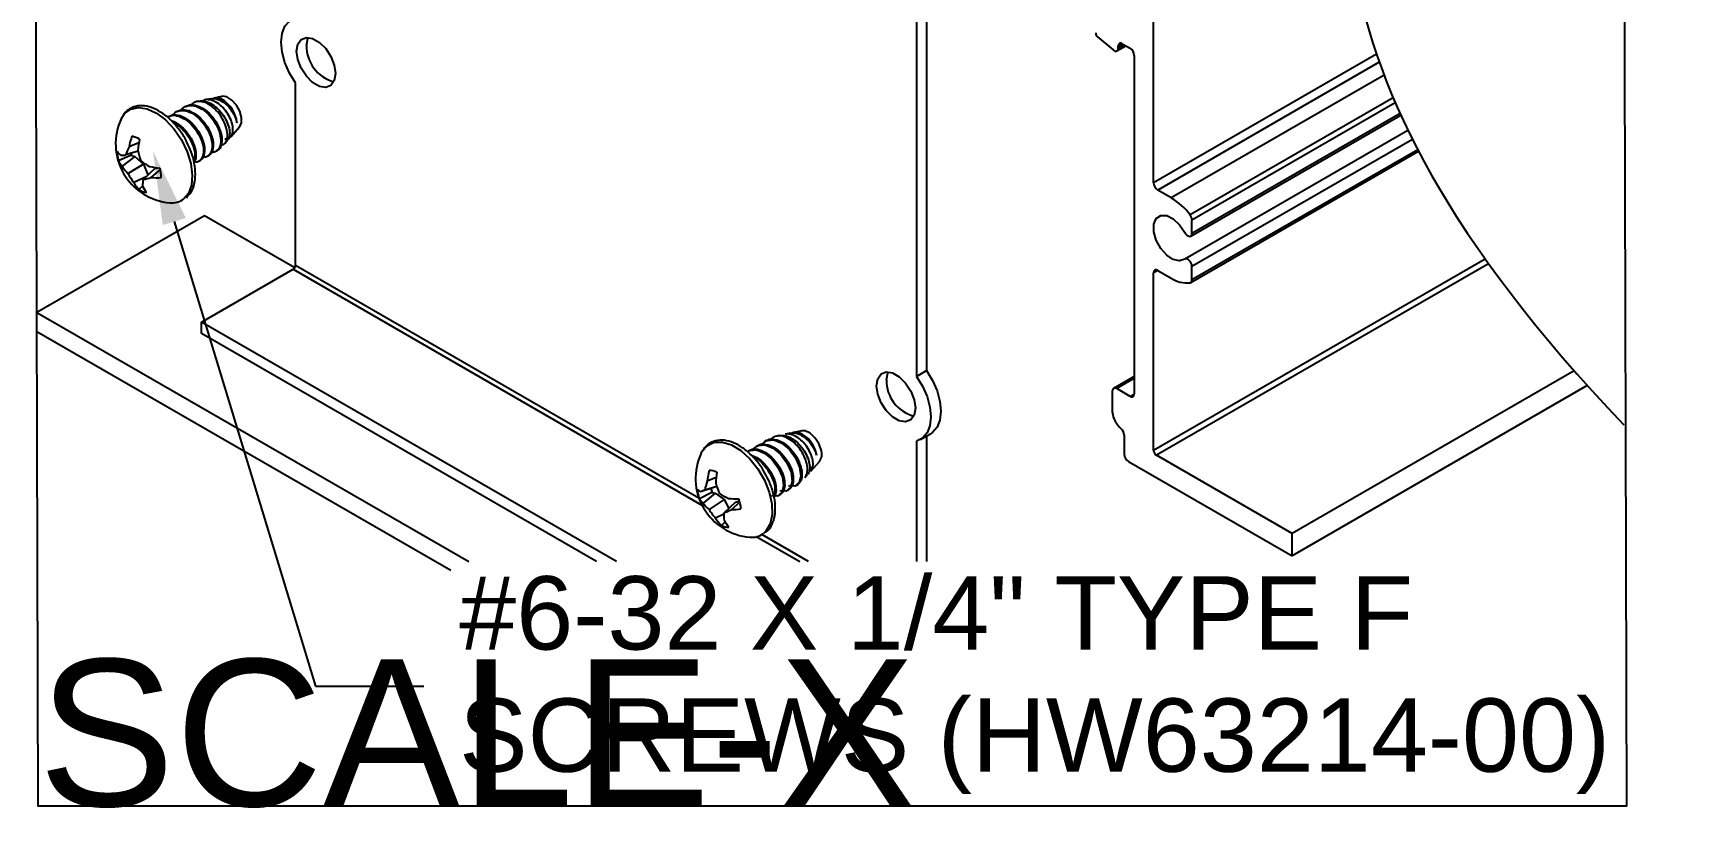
# Model space of a CAD drawing. Extents: x 0 to 4.21, y -5.05 to 0.02.
# Drawn here: x 0 to 4.21, y -5.053 to -3.071 of the extents above; entities that cross this region are included whole.
import ezdxf
from ezdxf import colors
from ezdxf.entities.mleader import LeaderData, LeaderLine
from ezdxf.math import Vec2, Vec3

# ---------------------------------------------------------------- set-up
doc = ezdxf.new("R2010")
doc.units = 0
doc.header["$LTSCALE"] = 0.5
doc.header["$MEASUREMENT"] = 0
for name, color, linetype in [('Dimension', 10, 'CONTINUOUS'), ('End Cap', 92, 'CONTINUOUS'), ('FAB DWG', 221, 'CONTINUOUS'), ('Hardware', 242, 'CONTINUOUS'), ('Housing', 150, 'CONTINUOUS')]:
    doc.layers.add(name, color=color, linetype=linetype)
doc.layers.add('Text-Unprinted', color=131, linetype='CONTINUOUS', plot=False)
doc.styles.add('LSAD_Standard', font='arial.ttf')

msp = doc.modelspace()

# ---------------------------------------------------------------- linework, layer by layer
at = {"layer": 'Dimension', "transparency": 16777216}
msp.add_open_spline([(2.3219, 0.0092), (3.6173, -0.5248), (3.502, -2.0327), (3.1689, -3.1314), (4.0635, -4.0731)], degree=3, knots=[0, 0, 0, 0, 1, 1.936571, 1.936571, 1.936571, 1.936571], dxfattribs=at)
at = {"layer": 'End Cap', "transparency": 16777216}
for p, q in [((2.2825, -2.0983), (2.2825, -3.9342)), ((2.2571, -2.1114), (2.2571, -3.9489)), ((0.6702, -3.6653), (0.6702, -3.1985)), ((0.4383, -3.538), (0.0098, -3.7853)), ((0.6686, -3.6709), (0.4383, -3.538)), ((0.4305, -3.8102), (0.6646, -3.6751)), ((0.6646, -3.6751), (1.7087, -4.2779)), ((1.7012, -4.2605), (0.6702, -3.6653)), ((0.0098, -3.8342), (0.0098, -3.7853)), ((0.0098, -3.7853), (1.1129, -4.4221)), ((1.4905, -4.4221), (0.4305, -3.8102)), ((0.4305, -3.8396), (0.4305, -3.8102)), ((0.0098, -3.8342), (1.067, -4.4445)), ((1.4396, -4.4221), (0.4305, -3.8396)), ((2.2571, -3.9489), (2.2825, -3.9342)), ((2.2571, -4.1146), (2.2571, -4.4221)), ((2.2673, -4.1104), (2.2927, -4.0957)), ((2.2825, -4.1016), (2.2825, -4.4221)), ((1.8489, -4.3588), (1.9586, -4.4221)), ((1.9813, -4.4221), (1.8619, -4.3532))]:
    msp.add_line(p, q, dxfattribs=at)
at = {"layer": 'End Cap', "transparency": 16777216, "flags": 128}
for points in [[(0.6702, -3.1985), (0.655, -3.1734), (0.6435, -3.1467), (0.6364, -3.12), (0.6339, -3.0947), (0.6364, -3.0723), (0.6435, -3.0538), (0.655, -3.0404), (0.6702, -3.0328)], [(0.6735, -3.1176), (0.6765, -3.0998), (0.6851, -3.0875), (0.6983, -3.0824), (0.7144, -3.0849), (0.7316, -3.0948), (0.7478, -3.1109), (0.7609, -3.1313), (0.7695, -3.1535), (0.7725, -3.1747), (0.7695, -3.1926), (0.7609, -3.2048), (0.7478, -3.2099), (0.7316, -3.2074), (0.7144, -3.1975), (0.6983, -3.1814), (0.6851, -3.161), (0.6765, -3.1389), (0.6735, -3.1176)], [(0.699, -3.1029), (0.702, -3.0851), (0.7032, -3.0823)], [(2.1548, -3.9727), (2.1578, -3.9549), (2.1664, -3.9426), (2.1795, -3.9375), (2.1957, -3.94), (2.2129, -3.9499), (2.229, -3.966), (2.2422, -3.9864), (2.2508, -4.0086), (2.2538, -4.0298), (2.2508, -4.0477), (2.2422, -4.0599), (2.229, -4.065), (2.2129, -4.0625), (2.1957, -4.0526), (2.1795, -4.0365), (2.1664, -4.0161), (2.1578, -3.994), (2.1548, -3.9727)], [(2.1802, -3.958), (2.1832, -3.9402), (2.1844, -3.9374)], [(2.2571, -3.9489), (2.2723, -3.9741), (2.2838, -4.0007), (2.2909, -4.0274), (2.2934, -4.0527), (2.2909, -4.0752), (2.2838, -4.0936), (2.2723, -4.107), (2.2571, -4.1146)], [(2.2825, -3.9342), (2.2977, -3.9594), (2.3092, -3.986), (2.3164, -4.0127), (2.3188, -4.038), (2.3164, -4.0605), (2.3092, -4.0789), (2.2977, -4.0923), (2.2927, -4.0957)]]:
    msp.add_lwpolyline(points, dxfattribs=at)
at = {"layer": 'End Cap', "transparency": 16777216}
for centre, radius, start, end in [((0.7925, -3.1049), 0.0936, 178.7675, 255.0314), ((0.6579, -3.6647), 0.0123, 302.6055, 357.3945), ((2.2738, -3.96), 0.0936, 178.7675, 255.0314)]:
    msp.add_arc(centre, radius, start, end, dxfattribs=at)
at = {"layer": 'Hardware', "transparency": 16777216}
for p, q in [((0.4538, -3.2389), (0.44, -3.2418)), ((0.4824, -3.2329), (0.462, -3.2372)), ((0.3687, -3.271), (0.366, -3.2726)), ((0.3908, -3.2583), (0.3881, -3.2599)), ((0.424, -3.2451), (0.418, -3.2464)), ((0.3466, -3.2838), (0.3439, -3.2854)), ((0.5053, -3.3361), (0.5276, -3.3112)), ((0.2707, -3.3516), (0.2456, -3.3615)), ((0.4903, -3.3528), (0.4967, -3.3456)), ((0.2511, -3.3833), (0.2183, -3.3977)), ((0.2598, -3.3867), (0.2278, -3.4115)), ((0.2686, -3.3726), (0.2366, -3.3825)), ((0.2824, -3.4059), (0.2428, -3.4305)), ((0.2511, -3.3833), (0.2598, -3.3867)), ((0.2598, -3.3867), (0.2824, -3.4059)), ((0.2824, -3.4059), (0.2938, -3.4339)), ((0.4239, -3.3985), (0.4267, -3.3969)), ((0.446, -3.3858), (0.4488, -3.3842)), ((0.4681, -3.373), (0.4734, -3.37)), ((0.289, -3.4385), (0.2574, -3.4534)), ((0.3114, -3.4173), (0.2814, -3.4456)), ((0.3253, -3.4198), (0.3014, -3.4404)), ((0.3114, -3.4173), (0.3222, -3.4159)), ((0.2798, -3.4622), (0.2703, -3.4712)), ((1.8725, -4.1131), (1.8698, -4.1147)), ((1.9058, -4.1001), (1.8997, -4.1014)), ((1.9358, -4.0938), (1.9217, -4.0968)), ((1.9637, -4.088), (1.9437, -4.0922)), ((1.8284, -4.1386), (1.8256, -4.1402)), ((1.8505, -4.1259), (1.8477, -4.1275)), ((1.9868, -4.191), (2.0089, -4.1663)), ((1.7451, -4.2076), (1.7225, -4.217)), ((1.9717, -4.2077), (1.9784, -4.2003)), ((1.7343, -4.2458), (1.7024, -4.2621)), ((1.7395, -4.233), (1.705, -4.244)), ((1.7428, -4.2478), (1.7115, -4.2731)), ((1.7467, -4.2301), (1.716, -4.2399)), ((1.7343, -4.2458), (1.7428, -4.2478)), ((1.7468, -4.2304), (1.7395, -4.233)), ((1.7428, -4.2478), (1.7659, -4.264)), ((1.9277, -4.2406), (1.9305, -4.239)), ((1.9498, -4.2278), (1.9546, -4.2251)), ((1.7659, -4.264), (1.7271, -4.2895)), ((1.7941, -4.2707), (1.7645, -4.2984)), ((1.7659, -4.264), (1.7771, -4.2865)), ((1.8054, -4.2702), (1.783, -4.29)), ((1.7941, -4.2707), (1.8045, -4.267)), ((1.9056, -4.2534), (1.9084, -4.2518)), ((1.7644, -4.3013), (1.7436, -4.3118)), ((1.7679, -4.3204), (1.7587, -4.3301))]:
    msp.add_line(p, q, dxfattribs=at)
at = {"layer": 'Hardware', "transparency": 16777216, "flags": 128}
for points in [[(0.5329, -3.2871), (0.5284, -3.2708), (0.5198, -3.2551), (0.5083, -3.2423), (0.4956, -3.2344), (0.4837, -3.2327), (0.4824, -3.2329)], [(0.2256, -3.2899), (0.2342, -3.2767), (0.2498, -3.2652), (0.2694, -3.2611), (0.2917, -3.2646), (0.3153, -3.2756), (0.3387, -3.2933), (0.3605, -3.3167), (0.3793, -3.3443), (0.3938, -3.3743), (0.4033, -3.4048), (0.407, -3.434), (0.4049, -3.46), (0.3969, -3.4812), (0.3856, -3.4947)], [(0.5276, -3.3112), (0.5324, -3.3015), (0.5329, -3.2871)], [(1.7069, -4.145), (1.7093, -4.1403), (1.7226, -4.1253), (1.7403, -4.1173), (1.7614, -4.117), (1.7845, -4.1242), (1.8082, -4.1386), (1.831, -4.1593), (1.8514, -4.185), (1.8683, -4.214), (1.8804, -4.2445), (1.8871, -4.2746), (1.888, -4.3024), (1.8829, -4.3263), (1.8722, -4.3445), (1.8657, -4.3506)], [(1.8383, -4.1362), (1.852, -4.1254), (1.8701, -4.1242), (1.8903, -4.1323), (1.9103, -4.1488), (1.9259, -4.1701), (1.9363, -4.1941), (1.9394, -4.2164), (1.9351, -4.233), (1.9242, -4.2422), (1.9088, -4.2418), (1.9088, -4.2418)], [(1.8604, -4.1235), (1.8741, -4.1127), (1.8922, -4.1114), (1.9124, -4.1195), (1.9324, -4.136), (1.948, -4.1573), (1.9583, -4.1813), (1.9615, -4.2036), (1.9572, -4.2202), (1.9463, -4.2294), (1.9309, -4.2291), (1.9309, -4.2291)], [(2.0132, -4.137), (2.0073, -4.1206), (1.9975, -4.1056), (1.9854, -4.0942), (1.9728, -4.0883), (1.9637, -4.088)], [(1.8262, -4.1411), (1.8299, -4.1382), (1.848, -4.137), (1.8682, -4.145), (1.8882, -4.1616), (1.9038, -4.1829), (1.9142, -4.2068), (1.9173, -4.2291), (1.913, -4.2457), (1.9021, -4.2549), (1.8867, -4.2546), (1.8867, -4.2546)]]:
    msp.add_lwpolyline(points, dxfattribs=at)
at = {"layer": 'Hardware', "transparency": 16777216}
for centre, radius, start, end in [((0.4421, -3.3088), 0.0794, 5.8913, 60.7742), ((0.3622, -3.3545), 0.151, 154.7008, 265.2938), ((0.3812, -3.4316), 0.1527, 152.679, 161.2227), ((0.4265, -3.3966), 0.1843, 160.4746, 169.0462), ((0.2418, -3.3918), 0.0579, 58.1508, 79.0536), ((0.5327, -3.3967), 0.2659, 168.2746, 174.3279), ((0.252, -3.3496), 0.0439, 212.8046, 230.4782), ((0.3079, -3.3738), 0.0927, 179.7067, 194.9638), ((0.2675, -3.3742), 0.0545, 205.5267, 223.1686), ((0.2192, -3.2284), 0.1551, 271.8309, 276.47), ((0.3319, -3.3652), 0.0828, 189.1063, 192.6176), ((0.484, -3.3289), 0.2198, 190.869, 198.1928), ((0.4094, -3.2157), 0.2261, 233.5871, 240.4153), ((0.3313, -3.3448), 0.1232, 212.8092, 224.1035), ((0.3784, -3.3603), 0.1527, 207.3799, 217.559), ((0.3773, -3.4621), 0.0973, 170.2394, 180.0597), ((0.2385, -3.2409), 0.2092, 281.8252, 287.4947), ((0.3612, -3.0699), 0.3482, 259.5053, 263.9369), ((0.3156, -3.2334), 0.2075, 266.0792, 273.3077), ((0.2348, -3.4401), 0.0927, 359.7067, 14.9638), ((0.3398, -3.4071), 0.0945, 209.3252, 222.7108), ((0.3009, -3.422), 0.0579, 238.1508, 259.0536), ((0.3599, -3.4257), 0.0879, 204.5598, 217.2306), ((0.3554, -3.4574), 0.0479, 263.2622, 309.0268), ((1.9263, -4.1624), 0.0762, 9.3962, 65.8787), ((1.8434, -4.2096), 0.151, 154.7008, 265.2938), ((1.9839, -4.1476), 0.0312, 323.2281, 19.9777), ((1.9015, -4.235), 0.1799, 165.3364, 174.2544), ((1.7264, -4.2361), 0.0467, 64.6064, 88.7727), ((1.9919, -4.226), 0.2476, 172.5763, 179.1286), ((1.7204, -4.2178), 0.0304, 218.8533, 239.5416), ((1.803, -4.2264), 0.1068, 185.6133, 199.4921), ((1.9545, -4.9023), 0.704, 109.7998, 110.7554), ((1.8642, -4.2694), 0.1511, 159.7244, 168.7667), ((1.8199, -4.2189), 0.0897, 190.6804, 197.4759), ((1.9515, -4.1667), 0.2144, 195.0024, 202.5129), ((1.8712, -4.0528), 0.2286, 238.9967, 245.5368), ((1.7373, -4.2424), 0.0401, 209.4298, 229.9522), ((1.7979, -4.2068), 0.1089, 217.4568, 229.4038), ((1.8637, -4.2053), 0.1605, 211.6372, 221.5465), ((1.6472, -4.0152), 0.3065, 292.5004, 296.3013), ((1.8067, -3.8363), 0.4257, 265.9379, 269.484), ((1.7706, -4.0607), 0.2296, 273.0855, 279.4804), ((1.7022, -4.2976), 0.1068, 5.6133, 19.4921), ((1.8356, -4.2509), 0.1103, 213.4735, 225.8343), ((1.7788, -4.2879), 0.0467, 244.6064, 268.7727), ((1.8723, -4.3017), 0.1079, 178.2217, 188.1245), ((1.8598, -4.2644), 0.1079, 209.1337, 220.5386), ((1.8362, -4.311), 0.0494, 263.9454, 306.6242)]:
    msp.add_arc(centre, radius, start, end, dxfattribs=at)
for points, knots in [([(0.4904, -3.3407), (0.4911, -3.341), (0.4958, -3.3424), (0.5026, -3.3394), (0.5093, -3.3316), (0.5117, -3.3186), (0.5094, -3.3027), (0.5027, -3.2853), (0.4921, -3.2685), (0.4784, -3.2545), (0.4633, -3.2445), (0.4485, -3.2406), (0.4377, -3.241), (0.4336, -3.2445), (0.4327, -3.2453)], [0, 0, 0, 0, 0.017622, 0.110996, 0.204465, 0.297796, 0.392924, 0.488341, 0.583652, 0.680489, 0.777851, 0.87514, 0.973684, 1, 1, 1, 1]), ([(0.4539, -3.2391), (0.4542, -3.239), (0.4582, -3.2371), (0.4684, -3.2388), (0.4829, -3.2448), (0.4971, -3.256), (0.5089, -3.2703), (0.5174, -3.2862), (0.5198, -3.2959), (0.521, -3.3007)], [0, 0, 0, 0, 0.011354, 0.180875, 0.350341, 0.515787, 0.68047, 0.845124, 1, 1, 1, 1]), ([(0.4606, -3.239), (0.4615, -3.2384), (0.4664, -3.2356), (0.474, -3.2372), (0.48, -3.2393), (0.4808, -3.2396)], [0, 0, 0, 0, 0.181051, 0.886445, 1, 1, 1, 1]), ([(0.4808, -3.2396), (0.4763, -3.238), (0.4695, -3.2356), (0.464, -3.2373), (0.4622, -3.2379)], [0, 0, 0, 0, 0.674984, 1, 1, 1, 1]), ([(0.393, -3.35), (0.3924, -3.3487), (0.3876, -3.3378), (0.3746, -3.3187), (0.3546, -3.2949), (0.332, -3.2758), (0.3084, -3.2625), (0.2848, -3.2561), (0.2624, -3.2571), (0.2436, -3.2661), (0.2305, -3.279), (0.2261, -3.2902), (0.2243, -3.2947)], [0, 0, 0, 0, 0.0153875, 0.1302183, 0.2452411, 0.3607291, 0.4770202, 0.5941447, 0.7099803, 0.8210972, 0.9283325, 1, 1, 1, 1]), ([(0.3445, -3.2865), (0.3475, -3.2847), (0.3553, -3.2797), (0.3728, -3.2825), (0.3935, -3.2935), (0.4127, -3.3123), (0.4273, -3.3358), (0.4356, -3.36), (0.4363, -3.3814), (0.4292, -3.396), (0.4202, -3.4023), (0.4131, -3.4005), (0.4118, -3.4002)], [0, 0, 0, 0, 0.0680973, 0.1803474, 0.2925975, 0.4078109, 0.5184432, 0.6326518, 0.7468603, 0.8574926, 0.972706, 1, 1, 1, 1]), ([(0.3473, -3.285), (0.3502, -3.2831), (0.358, -3.2781), (0.3756, -3.2809), (0.3963, -3.2919), (0.4155, -3.3107), (0.43, -3.3342), (0.4384, -3.3586), (0.4388, -3.3794), (0.434, -3.3928), (0.4279, -3.3951), (0.426, -3.3958)], [0, 0, 0, 0, 0.075278, 0.199365, 0.323452, 0.450815, 0.573113, 0.699365, 0.825617, 0.947915, 1, 1, 1, 1]), ([(0.3582, -3.2805), (0.3589, -3.2793), (0.3625, -3.2724), (0.3754, -3.2679), (0.3947, -3.2694), (0.4157, -3.2808), (0.4348, -3.2995), (0.4494, -3.3231), (0.4577, -3.3473), (0.4584, -3.3687), (0.4513, -3.3832), (0.4423, -3.3896), (0.4352, -3.3878), (0.4339, -3.3874)], [0, 0, 0, 0, 0.022421, 0.129984, 0.234779, 0.339575, 0.447137, 0.550423, 0.657047, 0.763671, 0.866956, 0.974519, 1, 1, 1, 1]), ([(0.3694, -3.2722), (0.3723, -3.2703), (0.3801, -3.2654), (0.3977, -3.2681), (0.4183, -3.2791), (0.4376, -3.298), (0.4521, -3.3214), (0.4605, -3.3458), (0.4609, -3.3666), (0.4561, -3.38), (0.45, -3.3823), (0.4481, -3.383)], [0, 0, 0, 0, 0.075278, 0.199365, 0.323452, 0.450815, 0.573113, 0.699365, 0.825617, 0.947915, 1, 1, 1, 1]), ([(0.3803, -3.2677), (0.381, -3.2665), (0.3846, -3.2596), (0.3975, -3.2551), (0.4168, -3.2566), (0.4377, -3.2681), (0.4569, -3.2868), (0.4715, -3.3103), (0.4797, -3.3345), (0.4805, -3.3559), (0.4734, -3.3704), (0.4644, -3.3768), (0.4573, -3.375), (0.456, -3.3747)], [0, 0, 0, 0, 0.022421, 0.129984, 0.234779, 0.339575, 0.447137, 0.550423, 0.657047, 0.763671, 0.866956, 0.974519, 1, 1, 1, 1]), ([(0.3915, -3.2594), (0.3944, -3.2576), (0.4022, -3.2526), (0.4198, -3.2554), (0.4404, -3.2664), (0.4597, -3.2852), (0.4742, -3.3087), (0.4826, -3.333), (0.483, -3.3538), (0.4782, -3.3673), (0.4721, -3.3696), (0.4702, -3.3702)], [0, 0, 0, 0, 0.075278, 0.199365, 0.323452, 0.450815, 0.573113, 0.699365, 0.825617, 0.947915, 1, 1, 1, 1]), ([(0.4799, -3.3578), (0.4823, -3.3574), (0.4885, -3.3564), (0.4947, -3.3475), (0.4977, -3.3331), (0.4952, -3.315), (0.4877, -3.2954), (0.4759, -3.2765), (0.4607, -3.2607), (0.4439, -3.2496), (0.4273, -3.2449), (0.4129, -3.2463), (0.4066, -3.2524), (0.4037, -3.2551)], [0, 0, 0, 0, 0.058406, 0.151973, 0.245428, 0.340479, 0.435781, 0.530997, 0.627571, 0.724607, 0.821583, 0.919679, 1, 1, 1, 1]), ([(0.4242, -3.2458), (0.4254, -3.2454), (0.4311, -3.2431), (0.444, -3.246), (0.4609, -3.2544), (0.4769, -3.2685), (0.49, -3.286), (0.4989, -3.305), (0.503, -3.3228), (0.5023, -3.3373), (0.4982, -3.3428), (0.4964, -3.3454)], [0, 0, 0, 0, 0.033343, 0.160136, 0.286867, 0.410427, 0.534126, 0.657772, 0.778466, 0.899071, 1, 1, 1, 1]), ([(0.3533, -3.2949), (0.3533, -3.2949), (0.3598, -3.2955), (0.3744, -3.3054), (0.3933, -3.3232), (0.408, -3.3471), (0.416, -3.371), (0.4174, -3.3903), (0.4133, -3.3975), (0.4118, -3.4002)], [0, 0, 0, 0, 0.002391, 0.179449, 0.361181, 0.535687, 0.715835, 0.895982, 1, 1, 1, 1]), ([(0.3585, -3.3007), (0.3627, -3.3027), (0.3739, -3.3079), (0.3906, -3.3252), (0.4053, -3.3486), (0.4132, -3.3725), (0.4148, -3.3904), (0.4114, -3.3967), (0.4106, -3.3983)], [0, 0, 0, 0, 0.123504, 0.328084, 0.52453, 0.727326, 0.930122, 1, 1, 1, 1]), ([(0.3918, -3.492), (0.3963, -3.4873), (0.4054, -3.4777), (0.413, -3.4568), (0.4158, -3.4322), (0.413, -3.4043), (0.4055, -3.3761), (0.397, -3.3583), (0.393, -3.35)], [0, 0, 0, 0, 0.15846, 0.323836, 0.495496, 0.671267, 0.847607, 1, 1, 1, 1]), ([(1.8662, -4.1906), (1.8655, -4.1894), (1.8599, -4.1788), (1.8456, -4.161), (1.8244, -4.1394), (1.8011, -4.1232), (1.7773, -4.1134), (1.7541, -4.1107), (1.7334, -4.1161), (1.7183, -4.1263), (1.7126, -4.1362), (1.7105, -4.1399)], [0, 0, 0, 0, 0.01722, 0.14726, 0.277658, 0.408792, 0.540944, 0.673205, 0.801884, 0.924749, 1, 1, 1, 1]), ([(1.851, -4.1268), (1.8522, -4.1257), (1.8578, -4.1208), (1.8728, -4.1215), (1.8933, -4.1293), (1.9135, -4.146), (1.9297, -4.1684), (1.9403, -4.1928), (1.9433, -4.2152), (1.9397, -4.232), (1.9328, -4.2362), (1.9299, -4.2381)], [0, 0, 0, 0, 0.034409, 0.158496, 0.282583, 0.409946, 0.532244, 0.658496, 0.784748, 0.907047, 1, 1, 1, 1]), ([(1.8731, -4.114), (1.8743, -4.113), (1.8799, -4.1081), (1.8949, -4.1087), (1.9154, -4.1165), (1.9356, -4.1333), (1.9518, -4.1556), (1.9624, -4.1801), (1.9654, -4.2025), (1.9618, -4.2192), (1.9549, -4.2235), (1.952, -4.2253)], [0, 0, 0, 0, 0.034409, 0.158496, 0.282583, 0.409946, 0.532244, 0.658496, 0.784748, 0.907047, 1, 1, 1, 1]), ([(1.9717, -4.2077), (1.9738, -4.2043), (1.9782, -4.1976), (1.9788, -4.1812), (1.9745, -4.1625), (1.9652, -4.1429), (1.952, -4.125), (1.9361, -4.1108), (1.919, -4.102), (1.9031, -4.1), (1.8912, -4.103), (1.8869, -4.1087), (1.8855, -4.1105)], [0, 0, 0, 0, 0.101277, 0.204699, 0.309889, 0.415356, 0.520729, 0.627604, 0.73499, 0.842309, 0.950869, 1, 1, 1, 1]), ([(1.9059, -4.1005), (1.9103, -4.1), (1.9198, -4.0989), (1.9364, -4.1055), (1.9529, -4.1176), (1.9672, -4.134), (1.9777, -4.1527), (1.9838, -4.1712), (1.9844, -4.1871), (1.982, -4.1972), (1.9786, -4.1995), (1.978, -4.1999)], [0, 0, 0, 0, 0.113076, 0.240193, 0.364129, 0.488205, 0.612228, 0.733288, 0.854261, 0.97519, 1, 1, 1, 1]), ([(1.9867, -4.1909), (1.9886, -4.188), (1.9924, -4.1821), (1.9929, -4.1676), (1.9889, -4.151), (1.9806, -4.1336), (1.9688, -4.1177), (1.9544, -4.105), (1.9393, -4.0976), (1.9279, -4.095), (1.9229, -4.097), (1.9219, -4.0974)], [0, 0, 0, 0, 0.116199, 0.234626, 0.355335, 0.47641, 0.597351, 0.720227, 0.84377, 0.967221, 1, 1, 1, 1]), ([(1.9359, -4.0945), (1.9388, -4.0939), (1.946, -4.0925), (1.9593, -4.097), (1.9737, -4.1062), (1.9865, -4.1195), (1.9964, -4.135), (1.9998, -4.1451), (2.0015, -4.15)], [0, 0, 0, 0, 0.125354, 0.306307, 0.482967, 0.658813, 0.834626, 1, 1, 1, 1]), ([(1.9574, -4.0929), (1.953, -4.092), (1.9456, -4.0906), (1.9399, -4.0938), (1.9376, -4.0951)], [0, 0, 0, 0, 0.591768, 1, 1, 1, 1]), ([(1.9404, -4.094), (1.9406, -4.0938), (1.9443, -4.0908), (1.9508, -4.0915), (1.9566, -4.0927), (1.9574, -4.0929)], [0, 0, 0, 0, 0.04922, 0.868166, 1, 1, 1, 1]), ([(1.8289, -4.1395), (1.8302, -4.1385), (1.8357, -4.1336), (1.8507, -4.1342), (1.8712, -4.142), (1.8914, -4.1588), (1.9076, -4.1812), (1.9182, -4.2056), (1.9212, -4.228), (1.9176, -4.2447), (1.9108, -4.249), (1.9078, -4.2508)], [0, 0, 0, 0, 0.034409, 0.158496, 0.282583, 0.409946, 0.532244, 0.658496, 0.784748, 0.907047, 1, 1, 1, 1]), ([(1.8331, -4.1499), (1.8383, -4.1516), (1.8505, -4.1555), (1.8693, -4.1717), (1.8855, -4.1938), (1.8962, -4.2184), (1.8989, -4.2405), (1.8966, -4.2549), (1.8921, -4.2583), (1.8913, -4.2589)], [0, 0, 0, 0, 0.129786, 0.2997, 0.462858, 0.63129, 0.799722, 0.962881, 1, 1, 1, 1]), ([(1.8386, -4.1548), (1.8411, -4.1557), (1.8505, -4.159), (1.8665, -4.1734), (1.8828, -4.1955), (1.8932, -4.2198), (1.8967, -4.2413), (1.8933, -4.2507), (1.8919, -4.2547)], [0, 0, 0, 0, 0.0718245, 0.2699078, 0.460115, 0.6564707, 0.8528264, 1, 1, 1, 1]), ([(1.8703, -4.3484), (1.8737, -4.3458), (1.8824, -4.3393), (1.891, -4.3223), (1.8964, -4.2997), (1.8963, -4.273), (1.8907, -4.2442), (1.8807, -4.2159), (1.8708, -4.1986), (1.8662, -4.1906)], [0, 0, 0, 0, 0.093598, 0.240248, 0.391276, 0.547446, 0.70551, 0.863328, 1, 1, 1, 1])]:
    msp.add_open_spline(points, degree=3, knots=knots, dxfattribs=at)
at = {"layer": 'Housing', "transparency": 16777216}
for p, q in [((2.8624, -3.4539), (2.8624, -1.6809)), ((2.7191, -3.0806), (2.7588, -3.1142)), ((2.7687, -3.1166), (2.7913, -3.1036)), ((2.7824, -3.0985), (2.7718, -3.1046)), ((2.7869, -3.101), (2.7718, -3.1097)), ((2.7718, -3.1097), (2.7718, -3.1046)), ((2.7824, -3.0985), (2.8023, -3.1099)), ((2.8129, -3.1283), (2.8129, -3.9938)), ((3.4317, -3.1252), (2.8624, -3.4539)), ((3.4388, -3.1456), (2.873, -3.4723)), ((3.451, -3.1786), (2.9076, -3.4923)), ((3.4743, -3.2366), (2.9555, -3.5361)), ((2.9573, -3.5902), (3.4937, -3.2806)), ((3.4798, -3.2494), (2.9604, -3.5492)), ((3.4918, -3.2766), (2.9604, -3.5834)), ((3.5121, -3.3199), (2.9423, -3.6488)), ((3.5235, -3.3429), (2.9604, -3.6679)), ((2.9573, -3.7089), (3.539, -3.3732)), ((3.5369, -3.3693), (2.9604, -3.7021)), ((2.9076, -3.4923), (2.873, -3.4723)), ((2.9604, -3.5834), (2.9604, -3.5492)), ((3.7096, -3.6492), (2.8624, -4.1383)), ((3.7179, -3.6607), (2.8694, -4.1505)), ((2.873, -3.678), (2.8624, -3.6842)), ((2.8624, -4.1383), (2.8624, -3.6842)), ((2.873, -3.678), (2.9076, -3.6981)), ((2.9604, -3.7021), (2.9604, -3.6679)), ((2.8129, -3.9493), (2.7603, -3.9797)), ((2.8129, -3.9544), (2.7682, -3.9802)), ((3.9367, -3.9344), (3.2159, -4.3505)), ((2.7568, -3.9859), (2.7568, -4.0401)), ((2.8023, -3.9999), (2.7682, -3.9802)), ((2.8129, -3.9938), (2.8023, -3.9999)), ((3.9702, -3.9722), (3.2159, -4.4077)), ((2.7874, -4.0993), (2.7874, -4.1481)), ((2.798, -4.1664), (3.2159, -4.4077)), ((3.2159, -4.3505), (2.8694, -4.1505)), ((3.2159, -4.4077), (3.2159, -4.3505))]:
    msp.add_line(p, q, dxfattribs=at)
at = {"layer": 'Housing', "transparency": 16777216, "flags": 128}
for points in [[(2.7588, -3.1142), (2.7612, -3.1158), (2.7636, -3.1169), (2.7658, -3.1173), (2.7678, -3.117), (2.7695, -3.116), (2.7708, -3.1144), (2.7716, -3.1123), (2.7718, -3.1097)], [(2.9418, -3.6491), (2.9286, -3.6536), (2.9126, -3.65), (2.8958, -3.6388), (2.8807, -3.6216), (2.8693, -3.6008), (2.8632, -3.5792), (2.8632, -3.5598), (2.8693, -3.5453), (2.8807, -3.5376), (2.8958, -3.5379), (2.9126, -3.5461), (2.9286, -3.561), (2.9418, -3.5807)], [(2.9418, -3.5807), (2.9442, -3.5845), (2.9472, -3.5876), (2.9504, -3.5898), (2.9535, -3.5909), (2.9563, -3.5907), (2.9585, -3.5893), (2.9599, -3.5868), (2.9604, -3.5834)], [(2.9604, -3.6679), (2.9599, -3.664), (2.9585, -3.6598), (2.9563, -3.6559), (2.9535, -3.6525), (2.9504, -3.6499), (2.9472, -3.6484), (2.9442, -3.6482), (2.9418, -3.6491)]]:
    msp.add_lwpolyline(points, dxfattribs=at)
at = {"layer": 'Housing', "transparency": 16777216}
for centre, radius, start, end in [((2.7267, -3.0715), 0.0119, 176.1763, 230.4242), ((2.7783, -3.1036), 0.00655, 50.7967, 189.214), ((2.7898, -3.1293), 0.0231, 2.6055, 57.3945), ((2.8854, -3.4529), 0.0231, 182.6055, 237.3945), ((2.8208, -3.6353), 0.1673, 36.3904, 58.75), ((2.9376, -3.5502), 0.0229, 2.5457, 38.3372), ((2.8688, -3.6831), 0.00655, 50.7967, 189.214), ((2.948, -3.6354), 0.0746, 237.1914, 275.7634), ((2.9538, -3.7031), 0.00671, 284.9009, 8.7073), ((2.7639, -3.9859), 0.00709, 53.3755, 180.2357), ((2.8064, -3.9948), 0.00655, 230.7951, 9.2138), ((2.8247, -4.0316), 0.0684, 187.1235, 228.6417), ((2.7639, -4.1005), 0.0235, 2.9349, 48.466), ((2.8104, -4.147), 0.0231, 182.6055, 237.3945), ((2.8777, -4.1376), 0.0154, 182.6055, 237.3945)]:
    msp.add_arc(centre, radius, start, end, dxfattribs=at)
at = {"layer": 'Text-Unprinted', "ltscale": 0.5, "transparency": 16777216}
msp.add_lwpolyline([(0, 0), (4.0569, 0.0185), (4.0701, -5.0474), (0.0132, -5.0474)], close=True, dxfattribs=at)

# ---------------------------------------------------------------- texts
at = {"layer": 'Text-Unprinted', "ltscale": 0.5, "transparency": 16777216, "style": 'LSAD_Standard'}
msp.add_attdef('SCALE-X', (0.0132, -5.0474), 'XEffectiveScaleFactor', height=0.375, dxfattribs=at)

# ---------------------------------------------------------------- leaders
at = {"layer": 'FAB DWG', "ltscale": 0.5, "transparency": 16777216}
ml = msp.add_multileader_mtext('Standard', dxfattribs=at)
ml.set_content('#6-32 X 1/4" TYPE F SCREWS (HW63214-00)', color=256, style='LSAD_Standard')
ml.set_leader_properties()
ml.build(insert=Vec2(0, 0))
ml.multileader.update_dxf_attribs({"text_left_attachment_type": 2, "dogleg_length": 0.36, "arrow_head_size": 0.1875})
ctx = ml.context
ctx.base_point, ctx.char_height, ctx.arrow_head_size, ctx.landing_gap_size, ctx.plane_origin = Vec3(0.9987, -4.7406), 0.1875, 0.1875, 0.09, Vec3(-21.761, 15.6462)
ctx.left_attachment = 2
notes = []
notes.append((ctx, [(1, (1, 1, 0), (0.7215, -4.7406), (1, 0), 0.2772, [(0, [(0.3066, -3.3733)], 0, [])])]))
ctx.mtext.insert, ctx.mtext.width, ctx.mtext.defined_height, ctx.mtext.flow_direction = Vec3(1.0887, -4.4598), 3.120864, 0.5802, 5
for ctx, leaders in notes:
    for number, flags, end, landing, length, lines in leaders:
        leader = LeaderData()
        leader.index, (leader.has_last_leader_line, leader.has_dogleg_vector, leader.attachment_direction) = number, flags
        leader.last_leader_point, leader.dogleg_vector, leader.dogleg_length = Vec3(end), Vec3(landing), length
        for number, points, colour, breaks in lines:
            line = LeaderLine()
            line.index, line.vertices, line.color, line.breaks = number, Vec3.list(points), colors.encode_raw_color(colour), breaks
            leader.lines.append(line)
        ctx.leaders.append(leader)

doc.saveas('drawing.dxf')
